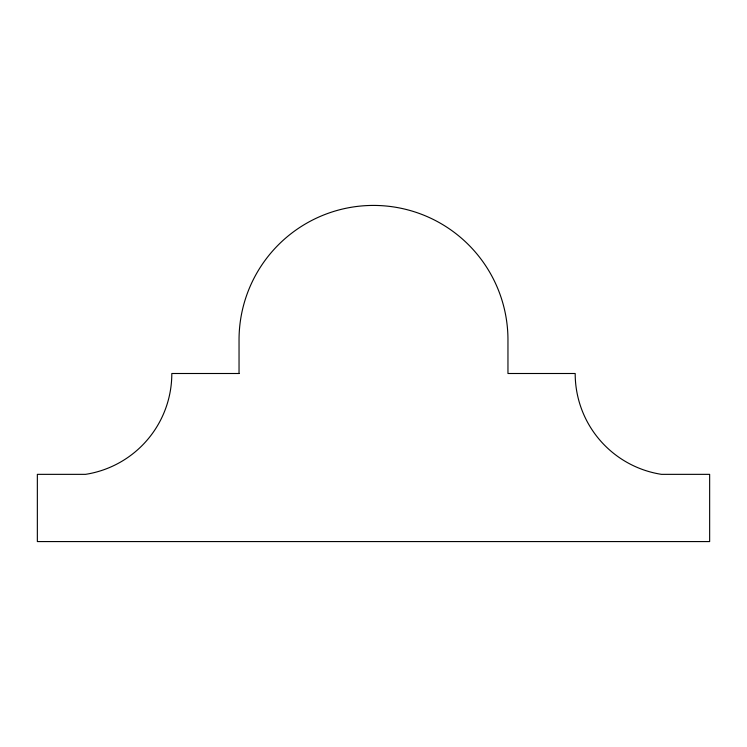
<?xml version="1.0" encoding="UTF-8"?>
<svg xmlns="http://www.w3.org/2000/svg" width="747" height="747" viewBox="0 0 747 747"><rect width="100%" height="100%" fill="white"/><g stroke="black" fill="none" stroke-linecap="round" stroke-linejoin="round"><path stroke-width="1.12" d="M239.04 373.5L171.81 373.5A101.947 101.947 0 0 1 85.56 474.345L37.35 474.345L37.35 541.575L709.65 541.575L709.65 474.345L661.44 474.345A101.947 101.947 0 0 1 575.19 373.5L507.96 373.5L507.96 339.885A134.46 134.46 0 0 0 373.5 205.425A134.46 134.46 0 0 0 239.04 339.885L239.04 373.5"/></g></svg>
